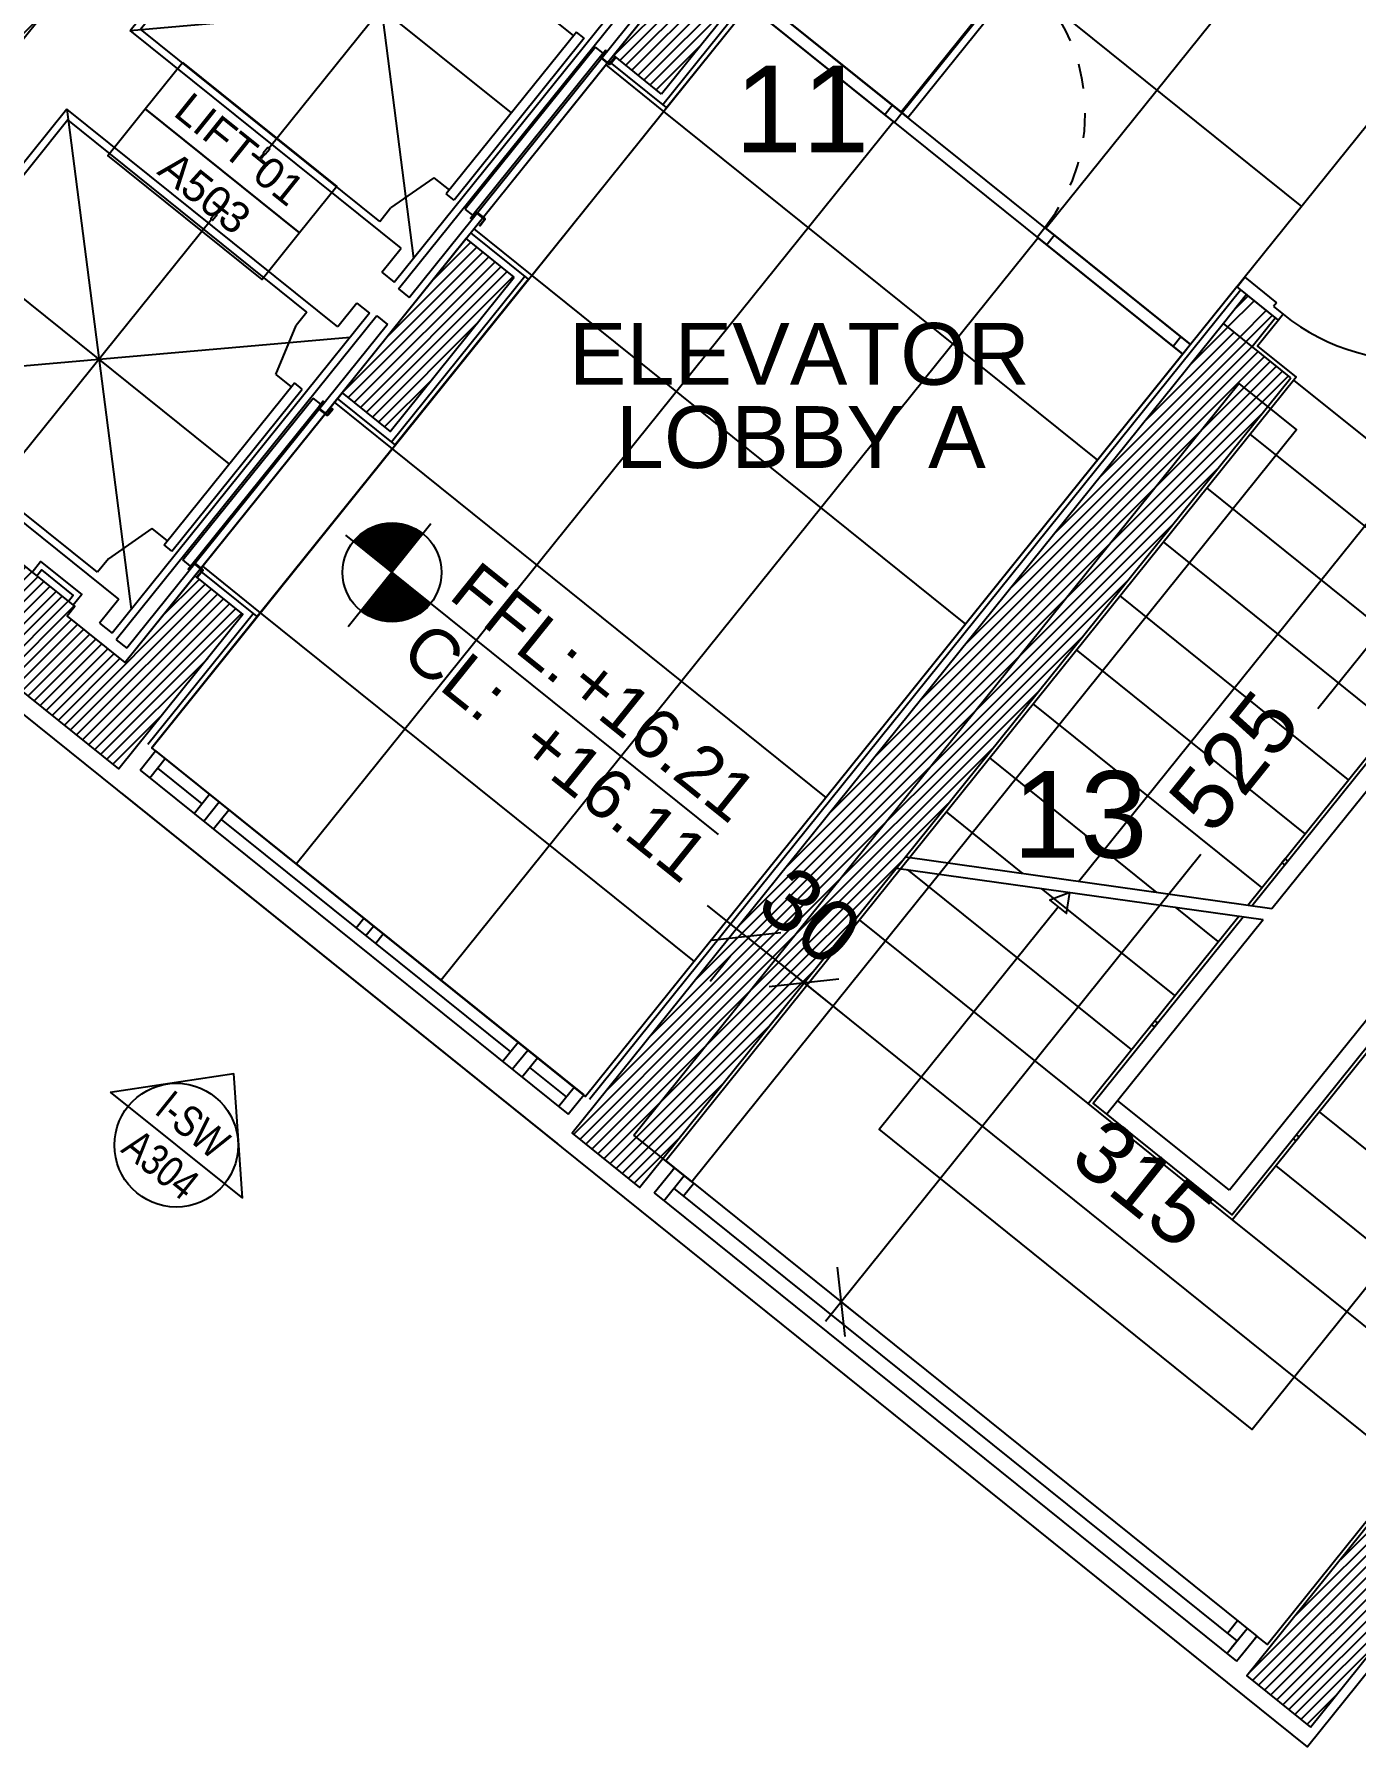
# Model space of a CAD drawing. Extents: x -0.9 to 45.6, y -8.7 to 61.5.
# Drawn here: x 18.56 to 23.9, y 33.78 to 40.7 of the extents above; entities that cross this region are included whole.
import ezdxf
from ezdxf.enums import TextEntityAlignment as Align

# ---------------------------------------------------------------- set-up
doc = ezdxf.new("R2010")
doc.units = 0
doc.header["$MEASUREMENT"] = 0
doc.header["$PDMODE"] = 35
doc.header["$PDSIZE"] = 0.3
doc.linetypes.add('HIDDEN2', pattern=[0.1875, 0.125, -0.0625])
doc.layers.get('0').update_dxf_attribs({"linetype": 'CONTINUOUS'})
doc.layers.get('DEFPOINTS').update_dxf_attribs({"linetype": 'CONTINUOUS'})
for name, color, linetype in [('60%', 7, 'CONTINUOUS'), ('A-ALU', 9, 'CONTINUOUS'), ('A-ANNO-ELTAG', 7, 'CONTINUOUS'), ('A-ANNO-EVTRTAG', 7, 'CONTINUOUS'), ('A-ANNO-LEVL', 3, 'CONTINUOUS'), ('A-ANNO-SECT-TAG', 7, 'CONTINUOUS'), ('A-AREAS', 6, 'CONTINUOUS'), ('A-AREAS-TXT', 6, 'CONTINUOUS'), ('A-asc', 15, 'CONTINUOUS'), ('a-dim', 3, 'CONTINUOUS'), ('A-DOORS', 1, 'CONTINUOUS'), ('A-FLOR-HRAL', 15, 'CONTINUOUS'), ('A-FLOR-STRS', 40, 'CONTINUOUS'), ('A-FLOR-STRS-ARO', 1, 'CONTINUOUS'), ('A-HATCH-CONC', 8, 'CONTINUOUS'), ('A-HATCH-WALL', 8, 'CONTINUOUS'), ('A-NOMENCLATURE', 3, 'CONTINUOUS'), ('A-PLASTER', 8, 'CONTINUOUS'), ('A-PORTE', 1, 'CONTINUOUS'), ('A-proj-marble', 137, 'CONTINUOUS'), ('A-PROJECTION', 9, 'CONTINUOUS'), ('A-sect-marble', 1, 'CONTINUOUS'), ('A-WALL', 4, 'CONTINUOUS'), ('AR-PROJ1', 15, 'CONTINUOUS'), ('S-2ND-3RD-4-5-6TH$0$A-SHAFT 2-3-4-5-6', 8, 'CONTINUOUS'), ('S-2ND-3RD-4-5-6TH$0$A-STR 2-3-4-5-6', 2, 'CONTINUOUS')]:
    doc.layers.add(name, color=color, linetype=linetype)
doc.styles.add('A100-STEXT', font='arial.ttf', dxfattribs={"height": 0.25})
doc.styles.add('BLOCK', font='arial.ttf', dxfattribs={"width": 0.8, "height": 0.25})
doc.dimstyles.new('A100-DIM', dxfattribs={"dimtxt": 0.25, "dimasz": 0.2, "dimexe": 0.1, "dimexo": 0.3, "dimgap": 0.1, "dimtad": 1, "dimlfac": 100, "dimrnd": 0.5, "dimdsep": 46, "dimtxsty": 'A100-STEXT', "dimblk1": 'OBLIQUE', "dimblk2": 'OBLIQUE', "dimsah": 1, "dimcen": -0.05, "dimdle": 0.1, "dimclrd": 15, "dimclre": 15, "dimclrt": 256, "dimadec": 0, "dimazin": 0, "dimtfac": 0.28, "dimtix": 1, "dimtmove": 2, "dimatfit": 3, "dimldrblk": 'OBLIQUE', "dimfxl": 1, "dimtolj": 1, "dimarcsym": 0})

# ---------------------------------------------------------------- blocks, each defined once
blk = doc.blocks.new('Rail3kg')
for p, q in [((3, 0), (-3, 0)), ((-43.5, -58), (-11, -58)), ((-43.5, -60), (-43.5, -58)), ((-43.5, -60), (-11, -60)), ((-8, -5), (-8, -55)), ((-6, -5), (-6, -55)), ((-3, -2), (3, -2)), ((6, -5), (6, -55)), ((8, -5), (8, -55)), ((11, -58), (43.5, -58)), ((11, -60), (43.5, -60)), ((43.5, -60), (43.5, -58))]:
    blk.add_line(p, q)
for centre, radius, start, end in [((-3, -5), 5, 90, 180), ((3, -5), 5, 0, 90), ((-11, -55), 5, 270, 360), ((-11, -55), 3, 270, 0), ((-3, -5), 3, 90, 180), ((3, -5), 3, 0, 90), ((11, -55), 5, 180, 270), ((11, -55), 3, 180, 270)]:
    blk.add_arc(centre, radius, start, end)
blk = doc.blocks.new('T75-3')
for p, q in [((1, 5), (0, 4)), ((0, -4), (0, 4)), ((1, 5), (30, 5)), ((30, 4.5), (30, 5)), ((31.5, 3), (51.2, 3)), ((56.9, 35.1), (55.2, 6.8)), ((59.4, 37.5), (62, 37.5)), ((62, -37.5), (62, 37.5)), ((0, -4), (1, -5)), ((1, -5), (30, -5)), ((30, -5), (30, -4.5)), ((31.5, -3), (51.2, -3)), ((55.2, -6.8), (56.9, -35.1)), ((59.4, -37.5), (62, -37.5))]:
    blk.add_line(p, q)
for centre, radius, start, end in [((31.5, 4.5), 1.5, 180, 270), ((51.2, 7), 4, 270, 356.68222), ((59.4, 35), 2.5, 90, 176.68222), ((31.5, -4.5), 1.5, 90, 180), ((51.2, -7), 4, 3.31778, 90), ((59.4, -35), 2.5, 183.31778, 270)]:
    blk.add_arc(centre, radius, start, end)
blk = doc.blocks.new('ascenseurs')
at = {"layer": 'A-asc'}
for p, q in [((1.6, 0.03), (1.6, 0.03)), ((1.815, 0), (1.87, 0)), ((1.815, -1.68), (1.815, 0)), ((1.87, -1.68), (1.87, 0)), ((1.72, -0.01), (1.785, -0.01)), ((1.72, -0.134), (1.72, -0.01)), ((1.785, -1.67), (1.785, -0.01)), ((1.72, -0.134), (0.315, -0.134)), ((0.315, -1.546), (1.785, -0.134)), ((0.315, -0.134), (1.785, -1.546)), ((0.315, -1.546), (0.315, -0.134)), ((1.05, -1.565), (1.05, -0.115)), ((1.585, -0.165), (0.345, -0.165)), ((0.345, -1.515), (0.345, -0.165)), ((1.585, -0.235), (1.585, -0.165)), ((1.645, -0.44), (1.585, -0.235)), ((0.24, -0.39), (0.11, -0.39)), ((0.11, -1.29), (0.11, -0.39)), ((0.24, -0.39), (0.11, -1.29)), ((0.11, -0.39), (0.24, -1.29)), ((0.175, -0.39), (0.175, -1.29)), ((0.24, -1.29), (0.24, -0.39)), ((1.645, -0.44), (1.725, -0.44)), ((1.765, -0.42), (1.725, -0.42)), ((1.725, -0.42), (1.725, -1.26)), ((1.765, -0.42), (1.765, -1.26)), ((1.8625, -0.42), (1.8225, -0.42)), ((1.8225, -0.42), (1.8225, -1.26)), ((1.8625, -0.42), (1.8625, -1.26)), ((1.725, -0.84), (0.315, -0.84)), ((1.645, -1.24), (1.585, -1.445)), ((1.645, -1.24), (1.725, -1.24)), ((0.24, -1.29), (0.11, -1.29)), ((1.765, -1.26), (1.725, -1.26)), ((1.8625, -1.26), (1.8225, -1.26)), ((1.585, -1.515), (1.585, -1.445)), ((1.585, -1.515), (0.345, -1.515)), ((1.72, -1.546), (0.315, -1.546)), ((1.72, -1.67), (1.72, -1.546)), ((1.72, -1.67), (1.785, -1.67)), ((1.815, -1.68), (1.87, -1.68)), ((1.72, -1.83), (1.72, -1.954)), ((1.72, -1.83), (1.785, -1.83)), ((1.785, -1.83), (1.785, -3.49)), ((1.815, -1.82), (1.87, -1.82)), ((1.815, -1.82), (1.815, -3.5)), ((1.87, -1.82), (1.87, -3.5)), ((1.05, -1.935), (1.05, -3.385)), ((1.72, -1.954), (0.315, -1.954)), ((0.315, -1.954), (1.785, -3.366)), ((0.315, -3.366), (1.785, -1.954)), ((0.315, -1.954), (0.315, -3.366)), ((1.585, -1.985), (0.345, -1.985)), ((0.345, -1.985), (0.345, -3.335)), ((1.585, -1.985), (1.585, -2.055)), ((1.645, -2.26), (1.585, -2.055)), ((0.24, -2.21), (0.11, -2.21)), ((0.11, -2.21), (0.11, -3.11)), ((0.24, -3.11), (0.11, -2.21)), ((0.11, -3.11), (0.24, -2.21)), ((0.175, -3.11), (0.175, -2.21)), ((0.24, -2.21), (0.24, -3.11)), ((1.645, -2.26), (1.725, -2.26)), ((1.765, -2.24), (1.725, -2.24)), ((1.725, -3.08), (1.725, -2.24)), ((1.765, -3.08), (1.765, -2.24)), ((1.8625, -2.24), (1.8225, -2.24)), ((1.8225, -3.08), (1.8225, -2.24)), ((1.8625, -3.08), (1.8625, -2.24)), ((1.725, -2.66), (0.315, -2.66)), ((0.24, -3.11), (0.11, -3.11)), ((1.645, -3.06), (1.585, -3.265)), ((1.645, -3.06), (1.725, -3.06)), ((1.765, -3.08), (1.725, -3.08)), ((1.8625, -3.08), (1.8225, -3.08)), ((1.585, -3.265), (1.585, -3.335)), ((1.72, -3.366), (0.315, -3.366)), ((1.585, -3.335), (0.345, -3.335)), ((1.72, -3.366), (1.72, -3.49)), ((1.72, -3.49), (1.785, -3.49)), ((1.815, -3.5), (1.87, -3.5))]:
    blk.add_line(p, q, dxfattribs=at)
for points in [[(1.3779, 0), (1.3778, -0.0549), (1.5918, -0.0549), (1.5919, 0)], [(1.4024, 0), (1.4023, -0.0304), (1.5673, -0.0304), (1.5674, 0)], [(1.3779, -3.5), (1.3778, -3.4451), (1.5918, -3.4451), (1.5919, -3.5)], [(1.4024, -3.5), (1.4023, -3.4696), (1.5673, -3.4696), (1.5674, -3.5)]]:
    blk.add_lwpolyline(points, dxfattribs=at)
for points in [[(1.8625, -0.434, 0.414214), (1.8685, -0.44), (1.9065, -0.44, 0.414214), (1.9125, -0.434), (1.9125, -0.405), (1.9095, -0.405), (1.9095, -0.434, -0.414214), (1.9065, -0.437), (1.8685, -0.437, -0.414214), (1.8655, -0.434), (1.8655, -0.405), (1.8625, -0.405)], [(1.8655, -1.246), (1.8655, -1.275), (1.8625, -1.275), (1.8625, -1.246, -0.414214), (1.8685, -1.24), (1.9065, -1.24, -0.414214), (1.9125, -1.246), (1.9125, -1.275), (1.9095, -1.275), (1.9095, -1.246, 0.414214), (1.9065, -1.243), (1.8685, -1.243, 0.414214)], [(1.8655, -2.254), (1.8655, -2.225), (1.8625, -2.225), (1.8625, -2.254, 0.414214), (1.8685, -2.26), (1.9065, -2.26, 0.414214), (1.9125, -2.254), (1.9125, -2.225), (1.9095, -2.225), (1.9095, -2.254, -0.414214), (1.9065, -2.257), (1.8685, -2.257, -0.414214)], [(1.8625, -3.066, -0.414214), (1.8685, -3.06), (1.9065, -3.06, -0.414214), (1.9125, -3.066), (1.9125, -3.095), (1.9095, -3.095), (1.9095, -3.066, 0.414214), (1.9065, -3.063), (1.8685, -3.063, 0.414214), (1.8655, -3.066), (1.8655, -3.095), (1.8625, -3.095)]]:
    blk.add_lwpolyline(points, format="xyb", close=True, dxfattribs=at)
at = {"layer": 'A-asc', "yscale": 0.0009999999999994458, "zscale": 0.001}
for name, p, xscale, rotation in [('T75-3', (1.05, -0.115), 0.0009999999999994458, 90), ('Rail3kg', (0.175, -0.39), -0.0009999999999976694, 180), ('T75-3', (1.05, -1.565), -0.0009999999999994458, 90), ('T75-3', (1.05, -1.935), 0.0009999999999994458, 90), ('Rail3kg', (0.175, -2.21), -0.0009999999999976694, 180), ('T75-3', (1.05, -3.385), -0.0009999999999994458, 90)]:
    blk.add_blockref(name, p, dxfattribs=dict(at, xscale=xscale, rotation=rotation))
at = {"layer": 'A-asc', "xscale": 0.0009999999999976694, "yscale": 0.0009999999999994458, "zscale": 0.001}
for p in [(0.175, -1.29), (0.175, -3.11)]:
    blk.add_blockref('Rail3kg', p, dxfattribs=at)
blk = doc.blocks.new('EVTRTAG')
at = {"color": 7}
for points in [[(-0.008, 0.00482), (0.008, 0.00482), (0.008, 0), (-0.008, 0)], [(-0.008, 0), (0.008, 0), (0.008, -0.00482), (-0.008, -0.00482)]]:
    blk.add_lwpolyline(points, close=True, dxfattribs=at)
at = {"color": 7, "style": 'BLOCK'}
blk.add_attdef('EVTR', text='', height=0.0025, dxfattribs=at).set_placement((0, 0.00225), align=Align.MIDDLE)
blk.add_attdef('DWG', text='', height=0.0025, rotation=360, dxfattribs=at).set_placement((0, -0.00225), align=Align.MIDDLE)
blk = doc.blocks.new('LVTAG_P')
for p, q in [((0, 0.003136), (0, -0.003532)), ((-0.003011, 0), (0.021132, 0))]:
    blk.add_line(p, q)
at = {"const_width": 0.0025}
for points in [[(0, 0.00125, 0.414214), (-0.00125, 0, 1)], [(0, -0.00125, 0.414214), (0.00125, 0, 1)]]:
    blk.add_lwpolyline(points, format="xyb", dxfattribs=at)
blk.add_circle((0, 0), 0.0025)
at = {"style": 'BLOCK'}
for s, p in [('FFL:', (0.00297, 0.000756)), ('CL:', (0.002938, -0.003124))]:
    blk.add_text(s, height=0.0025, dxfattribs=at).set_placement(p)
for p in [(0.010543, 0.000759), (0.010543, -0.003129)]:
    blk.add_attdef('+00.00', p, '', height=0.0025, dxfattribs=at)
blk = doc.blocks.new('_OBLIQUE')
at = {"color": 0, "linetype": 'ByBlock'}
blk.add_line((-0.5, -0.5), (0.5, 0.5), dxfattribs=at)
blk = doc.blocks.new('*D188')
at = {"layer": 'a-dim', "color": 15, "lineweight": -2}
for p, q in [((21.4355, 37.0509), (21.2797, 37.1762)), ((21.4355, 37.0509), (21.6693, 36.8629)), ((21.2899, 36.8698), (21.3729, 36.973)), ((21.6693, 36.8629), (21.8252, 36.7376)), ((21.5237, 36.6818), (21.6066, 36.785))]:
    blk.add_line(p, q, dxfattribs=at)
at = {"layer": 'DEFPOINTS', "color": 0}
for p in [(21.4779, 37.1036), (21.7117, 36.9156), (21.6693, 36.8629)]:
    blk.add_point(p, dxfattribs=at)
at = {"layer": 'a-dim', "color": 15, "lineweight": -2, "xscale": 0.2, "yscale": 0.2, "zscale": 0.2}
for p, rotation in [((21.4355, 37.0509), 321.1937093523045), ((21.6693, 36.8629), 141.1937093523045)]:
    blk.add_blockref('_OBLIQUE', p, dxfattribs=dict(at, rotation=rotation))
at = {"layer": 'a-dim', "insert": (21.6951, 37.1344), "char_height": 0.25, "attachment_point": 5, "rotation": 321.19371, "style": 'A100-STEXT'}
blk.add_mtext('\\A1;30', dxfattribs=at)
blk = doc.blocks.new('*D189')
at = {"layer": 'a-dim', "color": 15, "lineweight": -2}
for p, q in [((21.5915, 36.9255), (24.2019, 34.8262)), ((21.5562, 36.722), (21.6067, 36.7849)), ((24.3387, 35.1558), (24.0613, 34.8109))]:
    blk.add_line(p, q, dxfattribs=at)
at = {"layer": 'DEFPOINTS', "color": 0}
for p in [(21.7442, 36.9558), (24.5267, 35.3896), (24.124, 34.8888)]:
    blk.add_point(p, dxfattribs=at)
at = {"layer": 'a-dim', "color": 15, "lineweight": -2, "xscale": 0.2, "yscale": 0.2, "zscale": 0.2}
for p, rotation in [((21.6694, 36.8628), 141.1937093523045), ((24.124, 34.8888), 321.1937093523045)]:
    blk.add_blockref('_OBLIQUE', p, dxfattribs=dict(at, rotation=rotation))
at = {"layer": 'a-dim', "insert": (23.0394, 36.0533), "char_height": 0.25, "attachment_point": 5, "rotation": 321.19371, "style": 'A100-STEXT'}
blk.add_mtext('\\A1;315', dxfattribs=at)
blk = doc.blocks.new('*D191')
at = {"layer": 'a-dim', "color": 15, "lineweight": -2}
for p, q in [((25.1715, 39.7432), (23.7461, 37.9707)), ((24.9466, 39.7957), (25.1868, 39.6026)), ((21.7561, 35.4962), (23.2734, 37.3829)), ((21.8253, 35.5688), (21.8967, 35.5114))]:
    blk.add_line(p, q, dxfattribs=at)
at = {"layer": 'DEFPOINTS', "color": 0}
for p in [(24.7128, 39.9837), (25.1088, 39.6652), (21.5915, 35.7568)]:
    blk.add_point(p, dxfattribs=at)
at = {"layer": 'a-dim', "color": 15, "lineweight": -2, "xscale": 0.2, "yscale": 0.2, "zscale": 0.2}
for p, rotation in [((25.1088, 39.6652), 51.19370935230266), ((21.8187, 35.5741), 231.1937093523027)]:
    blk.add_blockref('_OBLIQUE', p, dxfattribs=dict(at, rotation=rotation))
at = {"layer": 'a-dim', "insert": (23.4076, 37.7589), "char_height": 0.25, "attachment_point": 5, "rotation": 51.19371, "style": 'A100-STEXT'}
blk.add_mtext('\\A1;525', dxfattribs=at)
blk = doc.blocks.new('A$C2E6C1293')
at = {"layer": 'A-FLOR-HRAL'}
for p, q in [((-2.5431, 1.2), (-1.7773, -0.085)), ((-2.4855, 1.2), (-1.7197, -0.085)), ((-2.785, -0.085), (-1.7773, -0.085)), ((-2.715, -0.665), (-2.715, -0.085)), ((-1.7197, -0.085), (-0.085, -0.085)), ((-1.7197, -0.085), (-0.085, -0.085)), ((-0.085, -0.085), (-0.085, -0.665)), ((-0.085, -0.665), (-2.715, -0.665))]:
    blk.add_line(p, q, dxfattribs=at)
for points in [[(-1.7703, 0), (0, 0), (0, -0.75), (-2.8, -0.75), (-2.8, 0), (-1.8279, 0)], [(-1.7614, -0.015), (-0.015, -0.015), (-0.015, -0.735), (-2.785, -0.735), (-2.785, -0.015), (-1.819, -0.015)]]:
    blk.add_lwpolyline(points, dxfattribs=at)
for points in [[(-1.5501, -0.015), (-1.5501, 0), (-1.5301, 0), (-1.5301, -0.015)], [(-0.7101, -0.015), (-0.7101, 0), (-0.6901, 0), (-0.6901, -0.015)], [(-2.3901, -0.015), (-2.3901, 0), (-2.3701, 0), (-2.3701, -0.015)], [(-2.8, -0.365), (-2.785, -0.365), (-2.785, -0.385), (-2.8, -0.385)], [(-0.015, -0.365), (0, -0.365), (0, -0.385), (-0.015, -0.385)], [(-2.3901, -0.75), (-2.3901, -0.735), (-2.3701, -0.735), (-2.3701, -0.75)], [(-1.5501, -0.75), (-1.5501, -0.735), (-1.5301, -0.735), (-1.5301, -0.75)], [(-0.7101, -0.75), (-0.7101, -0.735), (-0.6901, -0.735), (-0.6901, -0.75)]]:
    blk.add_lwpolyline(points, close=True, dxfattribs=at)
blk = doc.blocks.new('P90E21.5D')
at = {"layer": 'A-PORTE'}
for p, q in [((0, 0), (-0.0313, -0.039)), ((0.1675, -0.1347), (0, 0)), ((-0.0313, -0.039), (0.0972, -0.1424)), ((0.0972, -0.1424), (0.1098, -0.1268)), ((0.1098, -0.1268), (0.1487, -0.1581)), ((0.1487, -0.1581), (0.1675, -0.1347)), ((0.1299, -0.1815), (0.155, -0.1503)), ((0.7845, -0.7079), (0.1299, -0.1815)), ((0.1487, -0.1581), (0.8033, -0.6845)), ((-0.564, -0.7013), (-0.5327, -0.6624)), ((-0.5327, -0.6624), (-0.4041, -0.7658)), ((-0.3965, -0.8361), (-0.564, -0.7013)), ((-0.4041, -0.7658), (-0.4166, -0.7814)), ((-0.4166, -0.7814), (-0.3777, -0.8127)), ((-0.3777, -0.8127), (-0.3965, -0.8361))]:
    blk.add_line(p, q, dxfattribs=at)
blk.add_arc((0.1487, -0.1581), 0.84, 231.19371, 321.19371, dxfattribs=at)
blk = doc.blocks.new('P_ENT_WOOD')
at = {"layer": 'A-PORTE'}
for points in [[(0.5883, -0.4732), (0.6117, -0.492), (1.0751, 0.0842), (1.0517, 0.103)], [(0, 0), (0.5883, -0.4732), (0.557, -0.5121), (-0.0313, -0.039)], [(1.165, -0.9369), (1.7534, -1.4101), (1.722, -1.449), (1.1337, -0.9759)]]:
    blk.add_lwpolyline(points, close=True, dxfattribs=at)
for points in [[(0.039, -0.0313), (0.0076, -0.0703)], [(0.5494, -0.4418), (0.5181, -0.4808)], [(1.204, -0.9682), (1.1726, -1.0072)], [(1.7144, -1.3787), (1.6831, -1.4177)]]:
    blk.add_lwpolyline(points, dxfattribs=at)
at = {"layer": 'A-PORTE', "linetype": 'HIDDEN2', "ltscale": 0.5}
blk.add_arc((0.5883, -0.4732), 0.74, 321.19371, 48.87027, dxfattribs=at)
blk = doc.blocks.new('ELTAG_U')
for p, q in [((-0.00685, 0), (0, 0.00742)), ((0.00685, 0), (0, 0.00742)), ((-0.00685, 0), (0.00685, 0))]:
    blk.add_line(p, q)
blk.add_circle((0, 0), 0.005)
at = {"color": 7, "style": 'BLOCK', "width": 0.8}
for tag, p in [('ELV.NO.', (0, 0.00213)), ('DWG', (0, -0.00199))]:
    blk.add_attdef(tag, text='', height=0.0025, dxfattribs=at).set_placement(p, align=Align.MIDDLE)
blk = doc.blocks.new('A$C0D575FD1')
at = {"layer": 'A-ANNO-ELTAG', "ltscale": 4, "xscale": 50.00000000000001, "yscale": 50.00000000000001, "zscale": 50, "rotation": 321.1937093278917}
blk.add_blockref('ELTAG_U', (19.1327, 36.2073), dxfattribs=at).add_auto_attribs({'ELV.NO.': 'I-SW', 'DWG': 'A304'})
blk = doc.blocks.new('A$C37CB01A7')
at = {"layer": 'A-ALU'}
for p, q in [((21.064, 36.0142), (21.1454, 36.1155)), ((21.1029, 35.9829), (21.1844, 36.0842)), ((21.1454, 36.1155), (23.4988, 34.2229)), ((21.064, 36.0142), (23.4174, 34.1216)), ((21.1826, 36.0022), (21.2234, 36.0529)), ((23.3802, 34.235), (23.4209, 34.2856)), ((23.3896, 34.2466), (23.4209, 34.2856)), ((23.3784, 34.153), (23.4599, 34.2543)), ((23.3972, 34.1763), (23.4599, 34.2543)), ((23.4174, 34.1216), (23.4988, 34.2229)), ((23.4362, 34.145), (23.4988, 34.2229))]:
    blk.add_line(p, q, dxfattribs=at)
blk.add_lwpolyline([(23.4191, 34.2036), (21.1437, 36.0335)], dxfattribs=at)
blk = doc.blocks.new('A$C696A6D5F')
at = {"layer": 'A-ALU'}
for p, q in [((-0.0627, -0.0779), (0, 0)), ((0, 0), (1.73, -1.3912)), ((-0.0237, -0.1093), (0.039, -0.0314)), ((-0.0627, -0.0779), (1.6673, -1.4692)), ((0.0076, -0.0703), (0.1869, -0.2144)), ((0.1555, -0.2534), (0.2182, -0.1755)), ((0.1945, -0.2847), (0.2572, -0.2068)), ((0.2335, -0.3161), (0.2961, -0.2382)), ((0.2648, -0.2771), (1.4337, -1.2171)), ((0.8103, -0.7158), (0.8416, -0.6768)), ((0.8492, -0.7471), (0.8806, -0.7082)), ((0.8882, -0.7784), (0.9195, -0.7395)), ((1.4023, -1.2561), (1.465, -1.1782)), ((1.4413, -1.2874), (1.504, -1.2095)), ((1.4803, -1.3188), (1.5429, -1.2408)), ((1.6597, -1.3989), (1.5116, -1.2798)), ((1.6283, -1.4378), (1.691, -1.3599)), ((1.6673, -1.4692), (1.73, -1.3912))]:
    blk.add_line(p, q, dxfattribs=at)
blk = doc.blocks.new('A$C43526AA3')
at = {"layer": 'A-ALU'}
blk.add_blockref('A$C696A6D5F', (19.0492, 37.8013), dxfattribs=at)
blk = doc.blocks.new('*D278')
at = {"layer": '60%', "color": 15, "lineweight": -2}
for p, q in [((14.1028, 57.7557), (17.1503, 61.5451)), ((17.0097, 61.5299), (45.0024, 39.0181)), ((41.9397, 35.3693), (44.9872, 39.1587))]:
    blk.add_line(p, q, dxfattribs=at)
at = {"layer": 'DEFPOINTS', "color": 0}
for p in [(13.9148, 57.5219), (44.9245, 39.0808), (41.7517, 35.1355)]:
    blk.add_point(p, dxfattribs=at)
at = {"layer": '60%', "color": 15, "lineweight": -2, "xscale": 0.2, "yscale": 0.2, "zscale": 0.2}
for p, rotation in [((17.0876, 61.4672), 141.1937093848894), ((44.9245, 39.0808), 321.1937093848894)]:
    blk.add_blockref('_OBLIQUE', p, dxfattribs=dict(at, rotation=rotation))
at = {"layer": '60%', "insert": (31.1488, 50.4514), "char_height": 0.25, "attachment_point": 5, "rotation": 321.19371, "style": 'A100-STEXT'}
blk.add_mtext('\\A1;3572', dxfattribs=at)

msp = doc.modelspace()

# ---------------------------------------------------------------- hatches: boundary and pattern name
at = {"layer": 'A-HATCH-CONC'}
h = msp.add_hatch(dxfattribs=at)
h.set_pattern_fill('ANSI31', color=256, scale=0.25, style=0)
h.paths.add_polyline_path([(19.40201, 38.35172), (19.20719, 38.5084), (18.92518, 38.15773), (18.6914, 38.34573), (18.72273, 38.3847), (17.4759, 39.3874), (19.6693, 42.11482), (20.91609, 41.11206), (20.94742, 41.15103), (21.18119, 40.96301), (20.89918, 40.61234), (20.89923, 40.6123), (20.89922, 40.6123), (21.09399, 40.45565), (21.53275, 41.00124), (20.28592, 42.00394), (20.44259, 42.19876), (21.22595, 43.17285), (20.83632, 43.48619), (19.89628, 42.31729), (18.61049, 43.35132), (18.42251, 43.11758), (19.3576, 42.36551), (18.54291, 41.35247), (17.60779, 42.10449), (15.9784, 40.07839), (18.90065, 37.72831)])
h.paths.add_polyline_path([(17.16419, 39.63807), (16.46285, 40.2021), (17.65358, 41.68273), (18.35491, 41.11869)], flags=16)
h = msp.add_hatch(dxfattribs=at)
h.set_pattern_fill('ANSI31', color=256, scale=0.25, style=0)
h.paths.add_polyline_path([(20.49863, 39.71535), (20.30384, 39.87202), (19.80254, 39.2487), (19.99736, 39.09203)], flags=17)
h = msp.add_hatch(dxfattribs=at)
h.set_pattern_fill('ANSI31', color=256, scale=0.25, style=0)
h.paths.add_polyline_path([(23.63678, 39.30918), (23.36403, 39.52852), (21.12954, 36.74999), (21.57868, 36.74999)])
h = msp.add_hatch(dxfattribs=at)
h.set_pattern_fill('ANSI31', color=256, scale=0.25, style=0)
h.paths.add_polyline_path([(21.57868, 36.74999), (21.12954, 36.74999), (20.73194, 36.25559), (21.00468, 36.03625)])
h = msp.add_hatch(dxfattribs=at)
h.set_pattern_fill('ANSI31', color=256, scale=0.25, style=0)
h.paths.add_polyline_path([(26.0444, 36.74999), (25.62093, 36.74999), (23.45938, 34.06218), (23.71654, 33.85537)])
at = {"layer": 'A-HATCH-WALL'}
h = msp.add_hatch(dxfattribs=at)
h.set_pattern_fill('ANSI32', color=256, scale=0.25, style=0)
h.set_pattern_definition([(45, (-4e-09, 0.000785), (-0.06629126, 0.06629126), []), (45, (0.04419, 0.000785), (-0.06629126, 0.06629126), [])])
h.paths.add_polyline_path([(23.45804, 39.64619), (23.36403, 39.5293), (23.48092, 39.4353), (23.57493, 39.55219)])

# ---------------------------------------------------------------- linework, layer by layer
at = {"layer": 'A-AREAS'}
for points in [[(15.87998, 40.06771), (17.55324, 42.14836), (18.69876, 41.22713), (19.60743, 42.35702), (19.97758, 42.05934), (21.278, 43.67638), (22.33001, 42.83034), (25.25978, 46.47343), (27.94826, 44.31135), (25.01849, 40.66827), (24.66782, 40.95028), (24.26047, 40.44375), (27.00739, 38.23467), (24.09642, 34.61497), (24.26786, 34.47709), (23.70384, 33.77575)], [(20.98179, 36.24714), (23.42588, 39.28629), (23.65966, 39.09828), (21.21558, 36.05913)]]:
    msp.add_lwpolyline(points, close=True, dxfattribs=at)
at = {"layer": 'A-FLOR-STRS'}
for p, q in [((24.5718, 38.55723), (23.64836, 39.29986)), ((24.39632, 38.33904), (23.47289, 39.08167)), ((24.22085, 38.12084), (23.29742, 38.86347)), ((24.04538, 37.90265), (23.12194, 38.64527)), ((23.8699, 37.68445), (22.94647, 38.42708)), ((23.69443, 37.46626), (22.771, 38.20888)), ((23.51896, 37.24806), (22.59552, 37.99069)), ((23.09567, 37.22916), (22.42005, 37.77249)), ((22.55408, 37.3054), (22.24458, 37.5543)), ((22.99254, 36.59348), (22.08778, 37.32109)), ((23.16801, 36.81167), (22.62937, 37.24485)), ((22.81707, 36.37528), (21.89363, 37.11791)), ((23.34349, 37.02987), (23.17096, 37.16861)), ((24.6759, 35.59903), (23.75246, 36.34165)), ((24.50043, 35.38083), (23.57699, 36.12346)), ((24.32495, 35.16264), (23.40152, 35.90526))]:
    msp.add_line(p, q, dxfattribs=at)
at = {"layer": 'A-FLOR-STRS-ARO'}
for points in [[(22.77925, 37.2737), (24.06308, 38.8701)], [(25.6023, 37.69642), (23.481, 35.05865), (21.97311, 36.27129), (22.69616, 37.17039)]]:
    msp.add_lwpolyline(points, dxfattribs=at)
msp.add_lwpolyline([(22.74317, 37.22883), (22.66242, 37.19752), (22.72991, 37.14325)], close=True, dxfattribs=at)
at = {"layer": 'A-PLASTER'}
for points in [[(24.15064, 40.24335), (24.23524, 40.34855), (26.82241, 38.26794), (23.54169, 34.18847), (23.49883, 34.22293), (23.48943, 34.21125)], [(23.58662, 39.54201), (23.50201, 39.4368), (23.65787, 39.31147), (21.11044, 36.14369), (21.14544, 36.11554), (21.13604, 36.10385)]]:
    msp.add_lwpolyline(points, dxfattribs=at)
at = {"layer": 'A-proj-marble'}
for p, q in [((23.40958, 42.0584), (22.0622, 40.38297)), ((23.99402, 41.58839), (22.64663, 39.91296)), ((21.92682, 41.4115), (23.68019, 40.00144)), ((21.1016, 40.38536), (22.85497, 38.9753)), ((22.03087, 40.344), (19.61811, 37.34382)), ((22.6153, 39.874), (20.20254, 36.87382)), ((20.56894, 39.72299), (22.32231, 38.31292)), ((20.00497, 39.02173), (21.75834, 37.61167)), ((19.4723, 38.35938), (21.22567, 36.94931))]:
    msp.add_line(p, q, dxfattribs=at)
for points in [[(21.47777, 40.85297), (22.82509, 42.52844), (24.57845, 41.11839), (23.231, 39.44301)], [(21.44643, 40.81401), (23.19967, 39.40405), (20.78698, 36.40381), (19.03362, 37.81386)]]:
    msp.add_lwpolyline(points, close=True, dxfattribs=at)
at = {"layer": 'A-PROJECTION'}
for p, q in [((20.30383, 39.87203), (20.89923, 40.6123)), ((20.56894, 39.72299), (21.1016, 40.38536)), ((19.20719, 38.5084), (19.80254, 39.2487)), ((20.00497, 39.02173), (19.4723, 38.35938)), ((18.91135, 37.62988), (20.67249, 36.21356)), ((23.36096, 34.0515), (21.00757, 35.9441))]:
    msp.add_line(p, q, dxfattribs=at)
at = {"layer": 'A-sect-marble'}
for p, q in [((20.00193, 39.04984), (20.54082, 39.71993)), ((20.55641, 39.7074), (20.01753, 39.03732))]:
    msp.add_line(p, q, dxfattribs=at)
for points in [[(21.09859, 40.41344), (21.78212, 41.26329)], [(21.1142, 40.40094), (21.79771, 41.25075)], [(23.41907, 39.67674), (20.78698, 36.40381)], [(23.43466, 39.66421), (20.80256, 36.39128)], [(19.44419, 38.35631), (19.01804, 37.8264)], [(19.45979, 38.34379), (19.03362, 37.81386)]]:
    msp.add_lwpolyline(points, dxfattribs=at)
for points in [[(20.88037, 40.58895), (20.86784, 40.57336), (21.1016, 40.38536), (21.11413, 40.40094)], [(20.32264, 39.8954), (20.33517, 39.91098), (20.56894, 39.72299), (20.55641, 39.7074)], [(19.78374, 39.22533), (19.77121, 39.20974), (20.00497, 39.02173), (20.0175, 39.03732)], [(19.22599, 38.53178), (19.23852, 38.54736), (19.4723, 38.35938), (19.45976, 38.34379)]]:
    msp.add_lwpolyline(points, close=True, dxfattribs=at)
at = {"layer": 'A-WALL'}
for p, q in [((23.45804, 39.64541), (23.36403, 39.52852)), ((23.57493, 39.55141), (23.45804, 39.64541)), ((23.57493, 39.55141), (23.45804, 39.64541)), ((23.57493, 39.55141), (23.48092, 39.43452))]:
    msp.add_line(p, q, dxfattribs=at)
at = {"layer": 'AR-PROJ1'}
msp.add_line((23.45802, 35.05779), (23.45802, 35.05779), dxfattribs=at)
at = {"layer": 'S-2ND-3RD-4-5-6TH$0$A-SHAFT 2-3-4-5-6'}
msp.add_lwpolyline([(17.4759, 39.3874), (18.72273, 38.3847), (18.6914, 38.34573), (18.92518, 38.15773), (21.18119, 40.96301), (20.94742, 41.15103), (20.91609, 41.11206), (19.6693, 42.11482)], close=True, dxfattribs=at)
at = {"layer": 'S-2ND-3RD-4-5-6TH$0$A-STR 2-3-4-5-6'}
for points in [[(18.54291, 41.35247), (19.3576, 42.36551), (18.42251, 43.11758), (18.61049, 43.35132), (19.89628, 42.31729), (20.83632, 43.48619), (21.22595, 43.17285), (20.28592, 42.00394), (21.53275, 41.00124), (21.09399, 40.45565)], [(21.09404, 40.45562), (20.89918, 40.61233), (21.18119, 40.96301), (20.94742, 41.15103), (20.91609, 41.11206), (19.6693, 42.11482), (17.4759, 39.3874), (18.72273, 38.3847), (18.6914, 38.34573), (18.92518, 38.15773), (19.20719, 38.5084), (19.40201, 38.35172), (18.90065, 37.72831), (15.9784, 40.07839)], [(23.71654, 33.85537), (27.28867, 38.2972), (24.30407, 40.69742), (24.11606, 40.46364), (26.8435, 38.27023), (23.45938, 34.06218), (23.71654, 33.85537)], [(20.49865, 39.71534), (20.30384, 39.87202), (19.80254, 39.2487), (19.99736, 39.09203), (20.49863, 39.71535)]]:
    msp.add_lwpolyline(points, dxfattribs=at)
msp.add_lwpolyline([(23.63678, 39.30918), (23.36403, 39.52852), (20.73194, 36.25559), (21.00468, 36.03625)], close=True, dxfattribs=at)

# ---------------------------------------------------------------- block references
at = {"layer": 'A-ALU'}
for name in ['A$C37CB01A7', 'A$C43526AA3']:
    msp.add_blockref(name, (0, 0), dxfattribs=at)
at = {"layer": 'A-ANNO-EVTRTAG', "xscale": 50, "yscale": 50, "zscale": 50, "rotation": 321.1999999999999}
msp.add_blockref('EVTRTAG', (19.31867, 40.14514), dxfattribs=at).add_auto_attribs({'EVTR': 'LIFT 01', 'DWG': 'A503'})
at = {"layer": 'A-ANNO-LEVL'}
ref = msp.add_blockref('LVTAG_P', (20.00443, 38.52244), dxfattribs=dict(at, xscale=80, yscale=80, zscale=80, rotation=321.1999999999999))
ref.add_attrib('+00.00', '+16.21', (20.69977, 38.04126), dxfattribs={"layer": '0', "height": 0.2, "rotation": 321.2, "style": 'BLOCK'})
ref.add_attrib('+00.00', '+16.11', (20.50489, 37.79888), dxfattribs={"layer": '0', "height": 0.2, "rotation": 321.2, "style": 'BLOCK'})
at = {"layer": 'A-ANNO-SECT-TAG'}
msp.add_blockref('A$C0D575FD1', (0, 0), dxfattribs=at)
at = {"layer": 'A-asc', "rotation": 321.1937093708728}
msp.add_blockref('ascenseurs', (19.6693, 42.11482), dxfattribs=at)
at = {"layer": 'A-DOORS'}
for name, p in [('P_ENT_WOOD', (21.47777, 40.85297)), ('P90E21.5D', (23.98309, 40.37809))]:
    msp.add_blockref(name, p, dxfattribs=at)
at = {"layer": 'A-FLOR-HRAL', "rotation": 51.19370936779421}
msp.add_blockref('A$C2E6C1293', (24.5718, 38.55723), dxfattribs=at)

# ---------------------------------------------------------------- texts
at = {"layer": 'A-AREAS-TXT', "style": 'A100-STEXT'}
for s, p in [('11', (21.66111, 40.22082)), ('13', (22.78492, 37.36917))]:
    msp.add_text(s, height=0.35, dxfattribs=at).set_placement(p, align=Align.CENTER)
at = {"layer": 'A-NOMENCLATURE', "style": 'A100-STEXT'}
for s, p in [('ELEVATOR', (20.71901, 39.2805)), ('LOBBY A', (20.90934, 38.94436))]:
    msp.add_text(s, height=0.25, dxfattribs=at).set_placement(p)

# ---------------------------------------------------------------- dimensions: what is measured, and where the dimension line sits
at = {"layer": '60%'}
dim = msp.add_aligned_dim(p1=(13.91484, 57.521928), p2=(41.751696, 35.135489), distance=5.062794, dimstyle='A100-DIM', dxfattribs=at)
dim.commit()
dim.dimension.update_dxf_attribs({"geometry": '*D278', "text_midpoint": (31.148783, 50.45145)})
at = {"layer": 'a-dim'}
dim = msp.add_linear_dim(base=(25.10885, 39.66524), p1=(21.59147, 35.75684), p2=(24.71284, 39.98371), angle=51.193709, dimstyle='A100-DIM', dxfattribs=at)
dim.commit()
dim.dimension.update_dxf_attribs({"geometry": '*D191', "text_midpoint": (23.40762, 37.75894), "dimtype": 160})
for base, p1, p2, picture, middle in [((21.66931, 36.8629), (21.4779, 37.10359), (21.71168, 36.91559), '*D188', (21.69513, 37.13437)), ((24.12401, 34.88883), (21.74418, 36.95579), (24.52669, 35.38956), '*D189', (23.03943, 36.05329))]:
    dim = msp.add_linear_dim(base=base, p1=p1, p2=p2, angle=141.193709, dimstyle='A100-DIM', dxfattribs=at)
    dim.commit()
    dim.dimension.update_dxf_attribs({"geometry": picture, "text_midpoint": middle})

doc.saveas('drawing.dxf')
